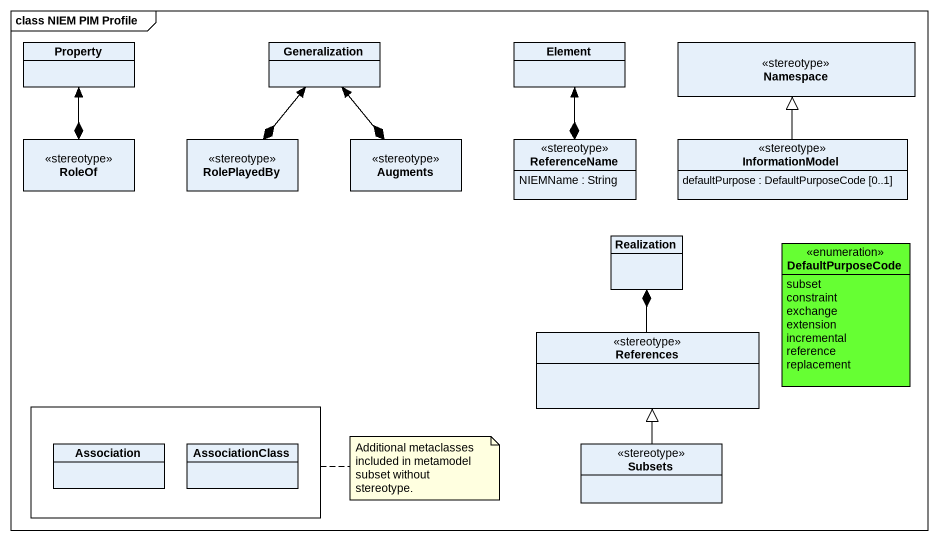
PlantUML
@startuml
mainframe class NIEM PIM Profile
hide circle
hide empty members
class Property
class Generalization
class Element
class "Namespace" as Namespace_ <<stereotype>>
class RoleOf <<stereotype>>
class RolePlayedBy <<stereotype>>
class Augments <<stereotype>>
class ReferenceName <<stereotype>> {
  NIEMName : String
}
class InformationModel <<stereotype>> {
  defaultPurpose : DefaultPurposeCode [0..1]
}
class Realization
enum DefaultPurposeCode #66FF33 {
  subset
  constraint
  exchange
  extension
  incremental
  reference
  replacement
}
class References <<stereotype>>
rectangle " " as rectangle1 {
  class Association
  class AssociationClass
}
class Subsets <<stereotype>>
RoleOf *-up-> Property
RolePlayedBy *-up-> Generalization
Augments *-up-> Generalization
ReferenceName *-up-> Element
InformationModel -up-|> Namespace_
References -up-* Realization
Subsets -up-|> References
note right of rectangle1 : Additional metaclasses included in metamodel subset without stereotype.
@enduml
